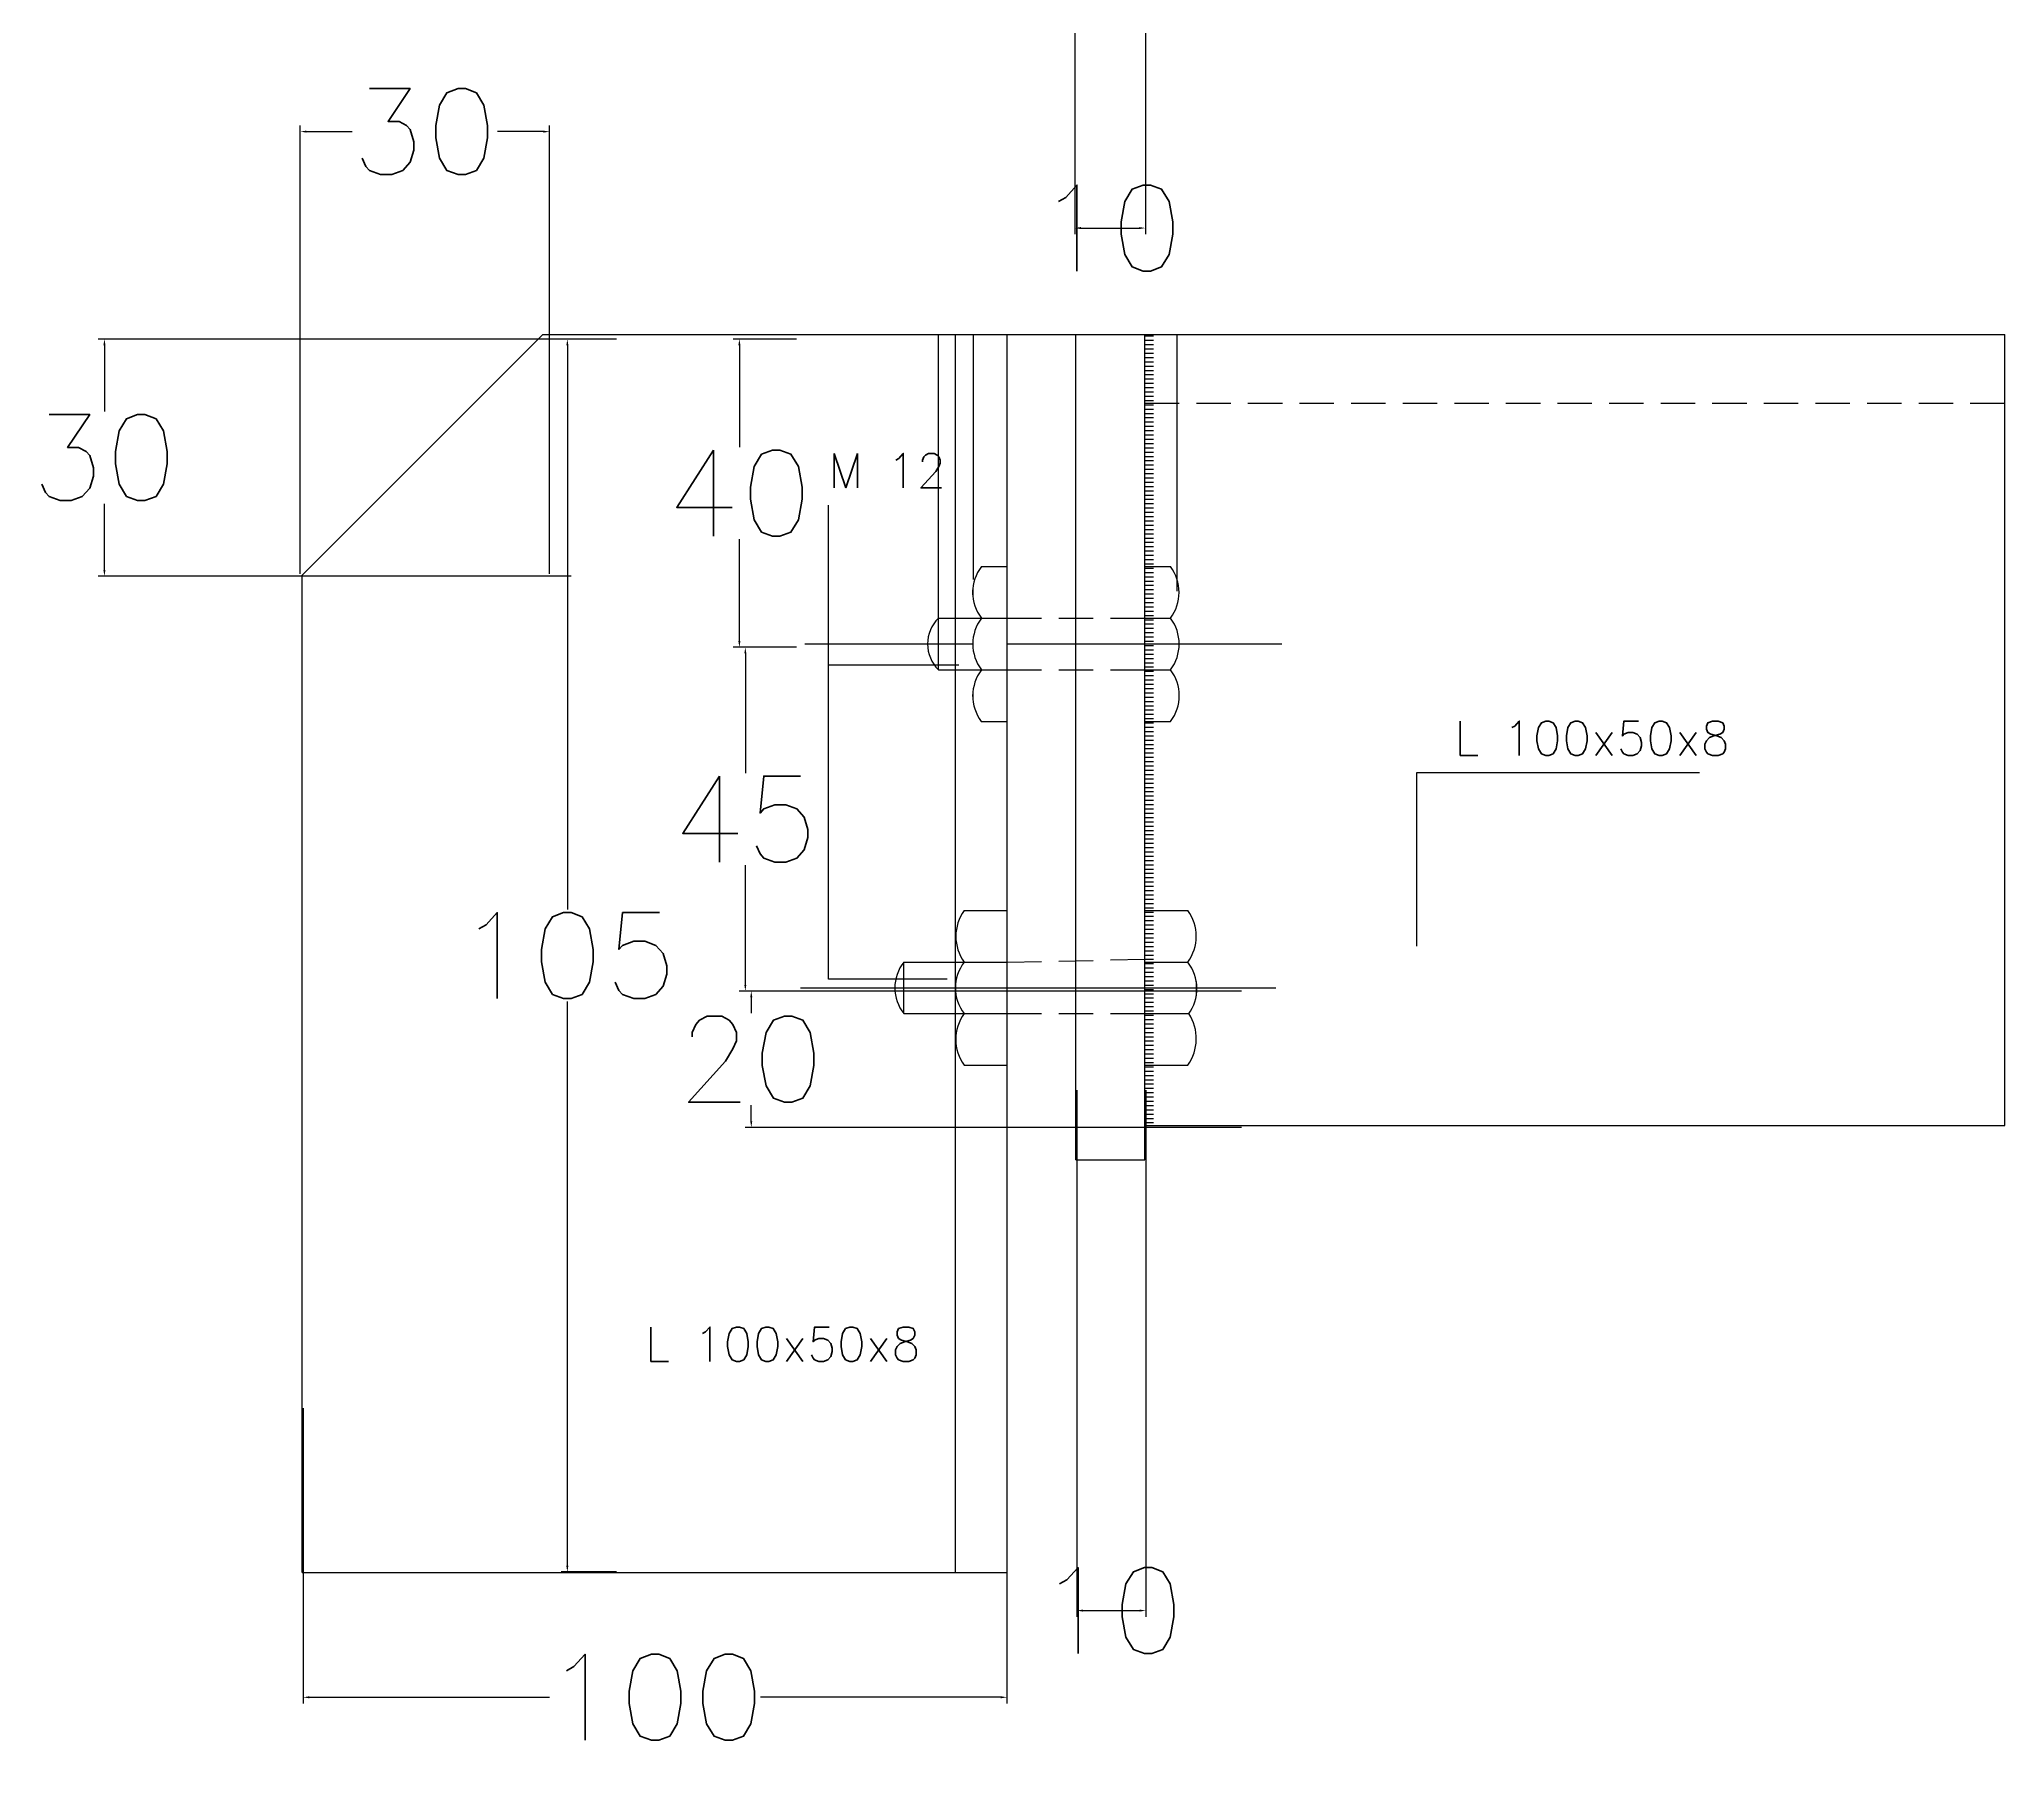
# Model space of a CAD drawing. Header units: metres. Extents: x 444 to 3227, y -3167 to -392.
# Drawn here: x 788.7 to 845.8, y -2967.6 to -2917.7 of the extents above; entities that cross this region are included whole.
import ezdxf

# ---------------------------------------------------------------- set-up
doc = ezdxf.new("R2010")
doc.units = ezdxf.units.M
doc.linetypes.add('DASHEDX2', pattern=[1.5, 1, -0.5])
doc.layers.get('DEFPOINTS').update_dxf_attribs({"linetype": 'CONTINUOUS'})
for name, color, linetype in [('BANGUNAN', 7, 'CONTINUOUS'), ('DIMENSI', 7, 'CONTINUOUS'), ('TEX', 7, 'CONTINUOUS')]:
    doc.layers.add(name, color=color, linetype=linetype)
doc.styles.get("Standard").update_dxf_attribs({"font": 'Simplex.shx', "height": 2.5})
doc.dimstyles.get("Standard").update_dxf_attribs({"dimtxt": 0.18, "dimasz": 0.18, "dimexe": 0.18, "dimexo": 0.0625, "dimgap": 0.09, "dimtad": 0, "dimtih": 1, "dimtoh": 1, "dimdec": 4, "dimzin": 0, "dimdsep": 46, "dimtxsty": 'Standard', "dimcen": 0.09, "dimadec": 0, "dimazin": 0, "dimtfac": 1, "dimtdec": 4, "dimtofl": 0, "dimtmove": 0, "dimatfit": 3, "dimfxl": 1, "dimtolj": 1, "dimtzin": 0, "dimarcsym": 0})
pattern_1 = [(0, (256.28795, -3383.20134), (0, 0.125), [])]

# ---------------------------------------------------------------- blocks, each defined once
blk = doc.blocks.new('*D208')
at = {"layer": 'DEFPOINTS', "color": 0}
for p in [(796.332, -2957.437), (816.793, -2957.437), (816.793, -2965.91)]:
    blk.add_point(p, dxfattribs=at)
at = {"layer": 'DIMENSI', "color": 0, "lineweight": -2}
for p, q in [((796.332, -2957.499), (796.332, -2966.09)), ((816.793, -2957.499), (816.793, -2966.09)), ((796.512, -2965.91), (803.496, -2965.91)), ((816.613, -2965.91), (809.629, -2965.91))]:
    blk.add_line(p, q, dxfattribs=at)
at = {"layer": 'DIMENSI', "color": 0}
for points in [[(796.512, -2965.88), (796.512, -2965.94), (796.332, -2965.91)], [(816.613, -2965.88), (816.613, -2965.94), (816.793, -2965.91)]]:
    blk.add_solid(points, dxfattribs=at)
at = {"layer": 'DIMENSI', "color": 0, "insert": (806.562, -2965.91), "char_height": 2.5, "attachment_point": 5}
blk.add_mtext('\\A1;100', dxfattribs=at)
blk = doc.blocks.new('*D209')
at = {"layer": 'DEFPOINTS', "color": 0}
for p in [(823.679, -2945.374), (809.359, -2949.338), (823.679, -2949.338)]:
    blk.add_point(p, dxfattribs=at)
at = {"layer": 'DIMENSI', "color": 0, "lineweight": -2}
for p, q in [((823.616, -2945.374), (809.179, -2945.374)), ((809.359, -2945.554), (809.359, -2946.016)), ((809.359, -2949.158), (809.359, -2948.696)), ((823.616, -2949.338), (809.179, -2949.338))]:
    blk.add_line(p, q, dxfattribs=at)
at = {"layer": 'DIMENSI', "color": 0}
for points in [[(809.329, -2945.554), (809.389, -2945.554), (809.359, -2945.374)], [(809.329, -2949.158), (809.389, -2949.158), (809.359, -2949.338)]]:
    blk.add_solid(points, dxfattribs=at)
at = {"layer": 'DIMENSI', "color": 0, "insert": (809.359, -2947.356), "char_height": 2.5, "attachment_point": 5}
blk.add_mtext('\\A1;20', dxfattribs=at)
blk = doc.blocks.new('*D210')
at = {"layer": 'DEFPOINTS', "color": 0}
for p in [(810.049, -2935.378), (809.187, -2945.374), (810.049, -2945.374)]:
    blk.add_point(p, dxfattribs=at)
at = {"layer": 'DIMENSI', "color": 0, "lineweight": -2}
for p, q in [((809.987, -2935.378), (809.007, -2935.378)), ((809.187, -2935.558), (809.187, -2939.036)), ((809.187, -2945.194), (809.187, -2941.716)), ((809.987, -2945.374), (809.007, -2945.374))]:
    blk.add_line(p, q, dxfattribs=at)
at = {"layer": 'DIMENSI', "color": 0}
for points in [[(809.157, -2935.558), (809.217, -2935.558), (809.187, -2935.378)], [(809.157, -2945.194), (809.217, -2945.194), (809.187, -2945.374)]]:
    blk.add_solid(points, dxfattribs=at)
at = {"layer": 'DIMENSI', "color": 0, "insert": (809.187, -2940.376), "char_height": 2.5, "attachment_point": 5}
blk.add_mtext('\\A1;45', dxfattribs=at)
blk = doc.blocks.new('*D211')
at = {"layer": 'DEFPOINTS', "color": 0}
for p in [(810.739, -2926.416), (809.014, -2935.378), (810.739, -2935.378)]:
    blk.add_point(p, dxfattribs=at)
at = {"layer": 'DIMENSI', "color": 0, "lineweight": -2}
for p, q in [((810.677, -2926.416), (808.834, -2926.416)), ((809.014, -2926.596), (809.014, -2929.557)), ((809.014, -2935.198), (809.014, -2932.237)), ((810.677, -2935.378), (808.834, -2935.378))]:
    blk.add_line(p, q, dxfattribs=at)
at = {"layer": 'DIMENSI', "color": 0}
for points in [[(808.984, -2926.596), (809.044, -2926.596), (809.014, -2926.416)], [(808.984, -2935.198), (809.044, -2935.198), (809.014, -2935.378)]]:
    blk.add_solid(points, dxfattribs=at)
at = {"layer": 'DIMENSI', "color": 0, "insert": (809.014, -2930.897), "char_height": 2.5, "attachment_point": 5}
blk.add_mtext('\\A1;40', dxfattribs=at)
blk = doc.blocks.new('*D169')
at = {"layer": 'DEFPOINTS', "color": 0}
for p in [(805.507, -2926.418), (804.012, -2962.267), (805.507, -2962.267)]:
    blk.add_point(p, dxfattribs=at)
at = {"layer": 'TEX', "color": 0, "lineweight": -2}
for p, q in [((805.445, -2926.418), (803.832, -2926.418)), ((804.012, -2926.598), (804.012, -2943.003)), ((804.012, -2962.087), (804.012, -2945.683)), ((805.445, -2962.267), (803.832, -2962.267))]:
    blk.add_line(p, q, dxfattribs=at)
at = {"layer": 'TEX', "color": 0}
for points in [[(803.982, -2926.598), (804.042, -2926.598), (804.012, -2926.418)], [(803.982, -2962.087), (804.042, -2962.087), (804.012, -2962.267)]]:
    blk.add_solid(points, dxfattribs=at)
at = {"layer": 'TEX', "color": 0, "insert": (804.012, -2944.343), "char_height": 2.5, "attachment_point": 5}
blk.add_mtext('\\A1;105', dxfattribs=at)
blk = doc.blocks.new('*D170')
at = {"layer": 'DEFPOINTS', "color": 0}
for p in [(796.247, -2920.384), (796.247, -2933.31), (803.493, -2933.31)]:
    blk.add_point(p, dxfattribs=at)
at = {"layer": 'DIMENSI', "color": 0, "lineweight": -2}
for p, q in [((796.247, -2933.247), (796.247, -2920.204)), ((803.493, -2933.247), (803.493, -2920.204)), ((796.427, -2920.384), (797.756, -2920.384)), ((803.313, -2920.384), (801.984, -2920.384))]:
    blk.add_line(p, q, dxfattribs=at)
at = {"layer": 'DIMENSI', "color": 0}
for points in [[(796.427, -2920.354), (796.427, -2920.414), (796.247, -2920.384)], [(803.313, -2920.354), (803.313, -2920.414), (803.493, -2920.384)]]:
    blk.add_solid(points, dxfattribs=at)
at = {"layer": 'DIMENSI', "color": 0, "insert": (799.87, -2920.384), "char_height": 2.5, "attachment_point": 5}
blk.add_mtext('\\A1;30', dxfattribs=at)
blk = doc.blocks.new('*D171')
at = {"layer": 'DEFPOINTS', "color": 0}
for p in [(804.183, -2926.416), (790.554, -2933.31), (804.183, -2933.31)]:
    blk.add_point(p, dxfattribs=at)
at = {"layer": 'DIMENSI', "color": 0, "lineweight": -2}
for p, q in [((804.121, -2926.416), (790.374, -2926.416)), ((790.554, -2926.596), (790.554, -2928.523)), ((790.554, -2933.13), (790.554, -2931.203)), ((804.121, -2933.31), (790.374, -2933.31))]:
    blk.add_line(p, q, dxfattribs=at)
at = {"layer": 'DIMENSI', "color": 0}
for points in [[(790.524, -2926.596), (790.584, -2926.596), (790.554, -2926.416)], [(790.524, -2933.13), (790.584, -2933.13), (790.554, -2933.31)]]:
    blk.add_solid(points, dxfattribs=at)
at = {"layer": 'DIMENSI', "color": 0, "insert": (790.554, -2929.863), "char_height": 2.5, "attachment_point": 5}
blk.add_mtext('\\A1;30', dxfattribs=at)
blk = doc.blocks.new('*D180')
at = {"layer": 'DEFPOINTS', "color": 0}
for p in [(818.821, -2948.189), (820.828, -2948.189), (820.828, -2963.389)]:
    blk.add_point(p, dxfattribs=at)
at = {"layer": 'DIMENSI', "color": 0, "lineweight": -2}
for p, q in [((818.821, -2948.252), (818.821, -2963.569)), ((820.828, -2948.252), (820.828, -2963.569)), ((819.001, -2963.389), (820.648, -2963.389))]:
    blk.add_line(p, q, dxfattribs=at)
at = {"layer": 'DIMENSI', "color": 0}
for points in [[(819.001, -2963.359), (819.001, -2963.419), (818.821, -2963.389)], [(820.648, -2963.359), (820.648, -2963.419), (820.828, -2963.389)]]:
    blk.add_solid(points, dxfattribs=at)
at = {"layer": 'DIMENSI', "color": 0, "insert": (819.824, -2963.389), "char_height": 2.5, "attachment_point": 5}
blk.add_mtext('\\A1;10', dxfattribs=at)
blk = doc.blocks.new('*D181')
at = {"layer": 'DEFPOINTS', "color": 0}
for p in [(818.762, -2915.899), (820.818, -2915.899), (820.818, -2923.188)]:
    blk.add_point(p, dxfattribs=at)
at = {"layer": 'DIMENSI', "color": 0, "lineweight": -2}
for p, q in [((818.762, -2915.961), (818.762, -2923.368)), ((820.818, -2915.961), (820.818, -2923.368)), ((818.942, -2923.188), (820.638, -2923.188))]:
    blk.add_line(p, q, dxfattribs=at)
at = {"layer": 'DIMENSI', "color": 0}
for points in [[(818.942, -2923.158), (818.942, -2923.218), (818.762, -2923.188)], [(820.638, -2923.158), (820.638, -2923.218), (820.818, -2923.188)]]:
    blk.add_solid(points, dxfattribs=at)
at = {"layer": 'DIMENSI', "color": 0, "insert": (819.79, -2923.188), "char_height": 2.5, "attachment_point": 5}
blk.add_mtext('\\A1;10', dxfattribs=at)

msp = doc.modelspace()

# ---------------------------------------------------------------- hatches: boundary and pattern name
at = {"layer": 'BANGUNAN'}
h = msp.add_hatch(dxfattribs=at)
h.set_pattern_fill('LINE', color=1, style=0)
h.set_pattern_definition(pattern_1)
h.paths.add_polyline_path([(820.7995, -2928.28194), (821.0495, -2928.28194), (821.0495, -2926.28194), (820.7995, -2926.28194)])
h.paths.add_polyline_path([(821.0495, -2928.28194), (820.7995, -2928.28194), (820.7995, -2933.03194), (821.0495, -2933.03194)])
h = msp.add_hatch(dxfattribs=at)
h.set_pattern_fill('LINE', color=1, style=0)
h.set_pattern_definition(pattern_1)
h.paths.add_polyline_path([(820.7995, -2935.28194), (821.0495, -2935.28194), (821.0495, -2934.53194), (820.7995, -2934.53194)])
h.paths.add_polyline_path([(821.0495, -2935.28194), (820.7995, -2935.28194), (820.7995, -2936.03194), (821.0495, -2936.03194)])
h.paths.add_polyline_path([(821.0495, -2933.03194), (820.7995, -2933.03194), (820.7995, -2934.53194), (821.0495, -2934.53194)])
h = msp.add_hatch(dxfattribs=at)
h.set_pattern_fill('LINE', color=1, style=0)
h.set_pattern_definition(pattern_1)
h.paths.add_polyline_path([(820.7995, -2943.03194), (821.0495, -2943.03194), (821.0495, -2937.53194), (820.7995, -2937.53194)])
h.paths.add_polyline_path([(820.7995, -2937.53194), (821.0495, -2937.53194), (821.0495, -2936.03194), (820.7995, -2936.03194)])
h = msp.add_hatch(dxfattribs=at)
h.set_pattern_fill('LINE', color=1, style=0)
h.set_pattern_definition(pattern_1)
h.paths.add_polyline_path([(821.0495, -2947.53194), (820.7995, -2947.53194), (820.7995, -2949.28194), (821.0495, -2949.28194)])
h.paths.add_polyline_path([(821.0495, -2946.03194), (820.7995, -2946.03194), (820.7995, -2947.53194), (821.0495, -2947.53194)])
h.paths.add_polyline_path([(821.0495, -2945.28194), (820.7995, -2945.28194), (820.7995, -2946.03194), (821.0495, -2946.03194)])
h.paths.add_polyline_path([(821.0495, -2944.53194), (820.7995, -2944.53194), (820.7995, -2945.28194), (821.0495, -2945.28194)])
h.paths.add_polyline_path([(821.0495, -2943.03194), (820.7995, -2943.03194), (820.7995, -2944.53194), (821.0495, -2944.53194)])

# ---------------------------------------------------------------- linework, layer by layer
at = {"layer": 'BANGUNAN', "color": 2}
for p, q in [((796.2995, -2933.28194), (803.2995, -2926.28194)), ((815.2995, -2962.28194), (815.2995, -2926.28194)), ((816.7995, -2962.28194), (816.7995, -2926.28194)), ((816.7995, -2962.28194), (816.7995, -2926.28194)), ((818.7995, -2950.28194), (818.7995, -2926.28194)), ((820.7995, -2950.28194), (820.7995, -2926.28194)), ((845.7995, -2949.28194), (845.7995, -2926.28194)), ((796.2995, -2962.28194), (796.2995, -2933.28194)), ((816.7995, -2937.53194), (816.7995, -2933.03194)), ((820.7995, -2937.53194), (820.7995, -2933.03194)), ((815.7995, -2933.85572), (815.7995, -2933.70815)), ((814.7995, -2936.03194), (814.7995, -2934.53194)), ((815.7995, -2936.81067), (815.7995, -2936.75585)), ((821.7995, -2936.8524), (821.7995, -2936.71147)), ((813.7995, -2946.03194), (813.7995, -2944.53194)), ((815.2995, -2945.40562), (815.2995, -2945.15825)), ((822.2995, -2945.5123), (822.2995, -2945.09624))]:
    msp.add_line(p, q, dxfattribs=at)
at = {"layer": 'BANGUNAN', "color": 2, "linetype": 'ByBlock', "ltscale": 0.5}
for p, q in [((803.2995, -2926.28194), (845.7995, -2926.28194)), ((816.0495, -2933.03194), (816.7995, -2933.03194)), ((820.7995, -2933.03194), (821.5495, -2933.03194)), ((814.7995, -2934.53194), (816.7995, -2934.53194)), ((820.7995, -2934.53194), (821.5495, -2934.53194)), ((814.7995, -2936.03194), (816.7995, -2936.03194)), ((820.7995, -2936.03194), (821.5495, -2936.03194)), ((816.04752, -2937.53194), (816.7995, -2937.53194)), ((820.7995, -2937.53194), (821.5495, -2937.53194)), ((815.5495, -2943.03194), (816.7995, -2943.03194)), ((820.7995, -2943.03194), (822.0495, -2943.03194)), ((813.7995, -2944.53194), (816.7995, -2944.53194)), ((820.7995, -2944.53194), (822.0495, -2944.53194)), ((813.7995, -2946.03194), (816.7995, -2946.03194)), ((820.7995, -2946.03194), (822.08306, -2946.03194)), ((815.5495, -2947.53194), (816.7995, -2947.53194)), ((820.7995, -2947.53194), (822.0495, -2947.53194)), ((820.7995, -2949.28194), (845.7995, -2949.28194)), ((818.7995, -2950.28194), (820.7995, -2950.28194)), ((796.2995, -2962.28194), (816.7995, -2962.28194))]:
    msp.add_line(p, q, dxfattribs=at)
at = {"layer": 'BANGUNAN', "color": 2, "linetype": 'DASHEDX2'}
for p, q in [((820.7995, -2928.28194), (845.7995, -2928.28194)), ((816.7995, -2934.53194), (820.7995, -2934.53194)), ((816.7995, -2936.03194), (820.7995, -2936.03194))]:
    msp.add_line(p, q, dxfattribs=at)
at = {"layer": 'BANGUNAN', "color": 1, "linetype": 'ByBlock', "ltscale": 0.5}
for p, q in [((810.91794, -2935.28194), (815.7995, -2935.28194)), ((816.7995, -2935.28194), (824.78643, -2935.28194)), ((810.79054, -2945.28194), (824.60767, -2945.28194))]:
    msp.add_line(p, q, dxfattribs=at)
at = {"layer": 'BANGUNAN', "color": 2}
for centre, radius, start, end in [((817.03862, -2933.78194), 1.24131, 142.828526, 217.171474), ((820.53495, -2933.78194), 1.26167, 323.526616, 36.473384), ((815.53799, -2935.28194), 1.05255, 134.556619, 225.443381), ((817.0495, -2935.28194), 1.25, 143.130102, 216.869898), ((820.5495, -2935.28194), 1.25, 323.130102, 36.869898), ((817.05198, -2936.78326), 1.25277, 143.149526, 216.699237), ((820.55943, -2936.78194), 1.24207, 322.85528, 37.14472), ((816.58819, -2943.78194), 1.28116, 144.168145, 215.831855), ((821.02993, -2943.78194), 1.26572, 323.661835, 36.338165), ((814.72125, -2945.28194), 1.18832, 140.865674, 219.134326), ((816.51891, -2945.28194), 1.22566, 142.27191, 217.72809), ((821.06807, -2945.30427), 1.24888, 323.33539, 38.200584), ((816.57312, -2946.78194), 1.26897, 143.769936, 216.230064), ((820.96477, -2946.75729), 1.33293, 324.468169, 32.968746)]:
    msp.add_arc(centre, radius, start, end, dxfattribs=at)
at = {"layer": 'DIMENSI', "color": 2}
for p, q in [((811.60191, -2945.02931), (811.60191, -2931.24149)), ((811.60191, -2931.24149), (811.60191, -2931.24149)), ((815.39751, -2935.89488), (811.60191, -2935.89488)), ((815.05245, -2945.02931), (811.60191, -2945.02931))]:
    msp.add_line(p, q, dxfattribs=at)
at = {"layer": 'DIMENSI', "color": 2, "linetype": 'DASHEDX2'}
for p, q in [((816.7995, -2944.53194), (820.7995, -2944.45134)), ((816.7995, -2946.03194), (820.7995, -2946.03194))]:
    msp.add_line(p, q, dxfattribs=at)
at = {"layer": 'TEX', "color": 2}
for p, q in [((814.8058, -2934.59226), (814.8058, -2926.28194)), ((815.82096, -2933.40915), (815.82096, -2926.28194)), ((821.74269, -2933.74718), (821.74269, -2926.28194)), ((836.9224, -2939.02777), (828.69952, -2939.02777)), ((828.69952, -2939.02777), (828.69952, -2944.07292))]:
    msp.add_line(p, q, dxfattribs=at)

# ---------------------------------------------------------------- texts
at = {"layer": 'DIMENSI', "color": 2}
msp.add_text('M 12', height=1, dxfattribs=at).set_placement((811.59365, -2930.74308))
at = {"layer": 'TEX', "color": 2}
for p in [(829.80057, -2938.52508), (806.27063, -2956.1431)]:
    msp.add_text('L 100x50x8', height=1, dxfattribs=at).set_placement(p)

# ---------------------------------------------------------------- dimensions: what is measured, and where the dimension line sits
at = {"layer": 'DIMENSI', "color": 2}
for base, p1, p2, picture, middle in [((820.81811, -2923.18812), (818.76164, -2915.89856), (820.81811, -2915.89856), '*D181', (819.78987, -2923.18812)), ((820.82784, -2963.38934), (818.82063, -2948.1892), (820.82784, -2948.1892), '*D180', (819.82423, -2963.38934))]:
    dim = msp.add_linear_dim(base=base, p1=p1, p2=p2, angle=0, text='10', dimstyle='Standard', dxfattribs=at)
    dim.commit()
    dim.dimension.update_dxf_attribs({"geometry": picture, "text_midpoint": middle, "dimtype": 161})
for p1, p2, distance, text, picture, middle in [((803.49313, -2933.30966), (796.24699, -2933.30966), -12.92608, '30', '*D170', (799.87006, -2920.38358)), ((804.18324, -2926.41575), (804.18324, -2933.30966), -13.62965, '30', '*D171', (790.55359, -2929.86271)), ((810.73928, -2926.41575), (810.73928, -2935.37783), -1.72527, '40', '*D211', (809.014, -2930.89679)), ((810.04917, -2935.37783), (810.04917, -2945.37401), -0.86264, '45', '*D210', (809.18653, -2940.37592)), ((823.67882, -2945.37401), (823.67882, -2949.338), -14.31976, '20', '*D209', (809.35906, -2947.356)), ((796.33201, -2957.43673), (816.79263, -2957.43673), -8.47327, '100', '*D208', (806.56232, -2965.91))]:
    dim = msp.add_aligned_dim(p1=p1, p2=p2, distance=distance, text=text, dimstyle='Standard', dxfattribs=at)
    dim.commit()
    dim.dimension.update_dxf_attribs({"geometry": picture, "text_midpoint": middle})
at = {"layer": 'TEX', "color": 2}
dim = msp.add_aligned_dim(p1=(805.50727, -2926.4182), p2=(805.50727, -2962.26699), distance=-1.49525, text='105', dimstyle='Standard', dxfattribs=at)
dim.commit()
dim.dimension.update_dxf_attribs({"geometry": '*D169', "text_midpoint": (804.01202, -2944.3426)})

doc.saveas('drawing.dxf')
